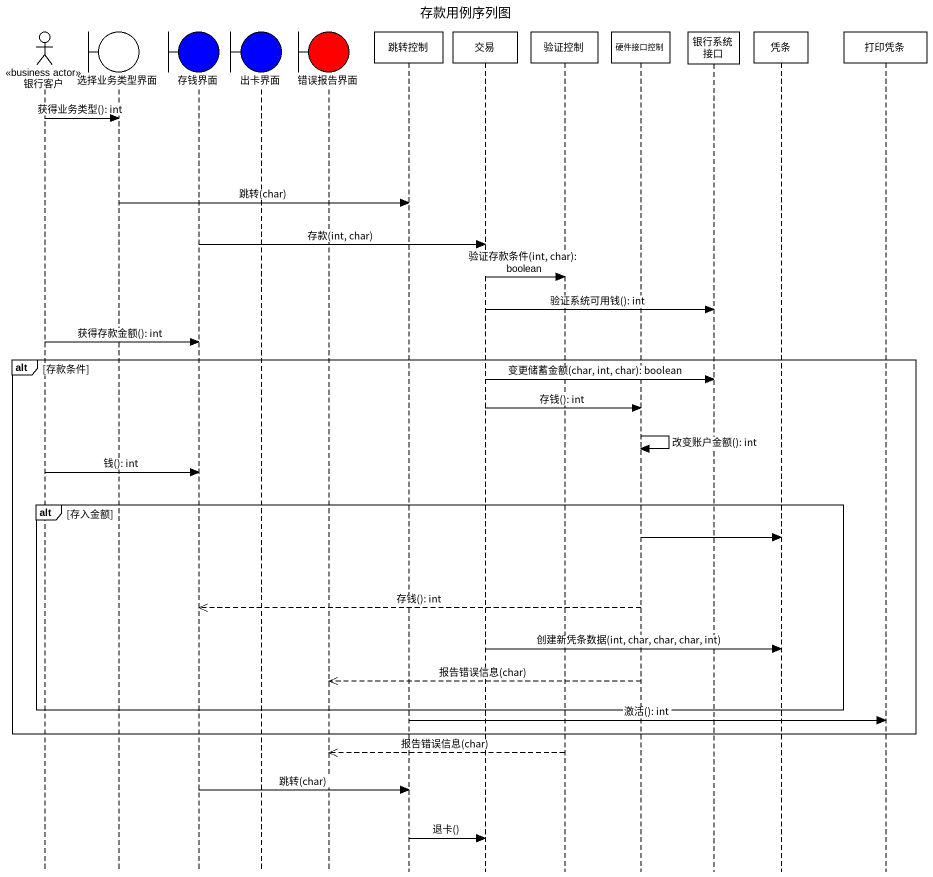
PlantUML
@startuml
title 存款用例序列图
hide footbox
actor 银行客户 <<business actor>>
boundary 选择业务类型界面
boundary 存钱界面 #0000FF
boundary 出卡界面 #0000FF
boundary 错误报告界面 #FF0000
participant 跳转控制
participant 交易
participant 验证控制
participant 硬件接口控制
participant 银行系统接口
participant 凭条
participant 打印凭条

银行客户 -> 选择业务类型界面 : 获得业务类型(): int
选择业务类型界面 -> 跳转控制 : 跳转(char)
存钱界面 -> 交易 : 存款(int, char)
交易 -> 验证控制 : 验证存款条件(int, char): boolean
交易 -> 银行系统接口 : 验证系统可用钱(): int
银行客户 -> 存钱界面 : 获得存款金额(): int
alt 存款条件
  交易 -> 银行系统接口 : 变更储蓄金额(char, int, char): boolean
  交易 -> 硬件接口控制 : 存钱(): int
  硬件接口控制 -> 硬件接口控制 : 改变账户金额(): int
  银行客户 -> 存钱界面 : 钱(): int
  alt 存入金额
    硬件接口控制 -> 凭条
    硬件接口控制 -->> 存钱界面 : 存钱(): int
    交易 -> 凭条 : 创建新凭条数据(int, char, char, char, int)
    硬件接口控制 -->> 错误报告界面 : 报告错误信息(char)
  end
  跳转控制 -> 打印凭条 : 激活(): int
end
验证控制 -->> 错误报告界面 : 报告错误信息(char)
存钱界面 -> 跳转控制 : 跳转(char)
跳转控制 -> 交易 : 退卡()
@enduml
